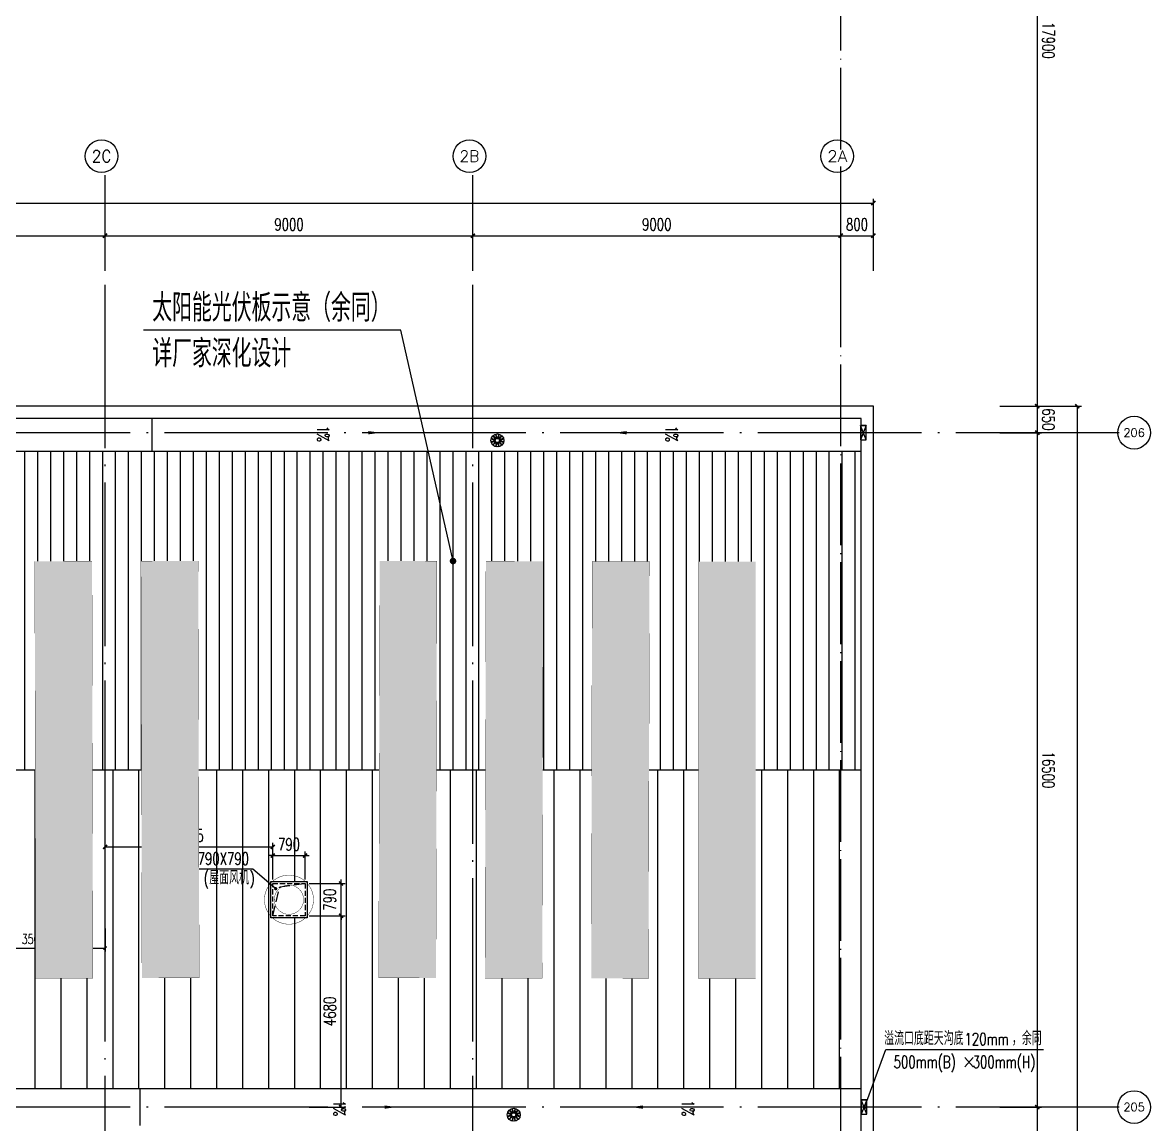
# Model space of a CAD drawing. Extents: x -1313754 to 847533, y 489853 to 941203.
# Drawn here: x 351127 to 378725, y 705646 to 732606 of the extents above; entities that cross this region are included whole.
import ezdxf
from ezdxf.enums import TextEntityAlignment as Align

# ---------------------------------------------------------------- set-up
doc = ezdxf.new("R2010")
doc.units = 0
doc.header["$LTSCALE"] = 1000
doc.header["$MEASUREMENT"] = 0
doc.linetypes.add('DASH', pattern=[0.35, 0.25, -0.1])
doc.linetypes.add('DOTE', pattern=[2.42, 2, -0.2, 0.02, -0.2])
doc.layers.get('Defpoints').update_dxf_attribs({"color": 210})
for name, color, linetype in [('99平面图例外参$0$A-HATCH-2', 251, 'Continuous'), ('A-AXIS-D', 1, 'Continuous'), ('A-AXIS-DOTE', 14, 'DOTE'), ('A-AXIS-DP', 126, 'Continuous'), ('A-AXIS-SYMB', 3, 'Continuous'), ('A-DRAIN', 142, 'Continuous'), ('A-HATCH-2', 251, 'Continuous'), ('A-LIN-V', 9, 'Continuous'), ('A-SFCE', 30, 'Continuous'), ('A-WINDOW', 140, 'Continuous'), ('AS-COLN', 6, 'Continuous'), ('AS-WALL', 40, 'Continuous'), ('AS-结构边线层', 200, 'Continuous'), ('DIM_SYMB', 3, 'Continuous'), ('E-电气标注', 84, 'Continuous'), ('PUB_TEXT', 7, 'Continuous'), ('参考线', 8, 'Continuous'), ('暖通', 7, 'Continuous'), ('虹吸溢流', 3, 'Continuous'), ('虹吸雨水斗', 6, 'Continuous'), ('虹吸雨水标注XT', 7, 'Continuous')]:
    doc.layers.add(name, color=color, linetype=linetype)
doc.layers.add('A-加建区域', color=47, linetype='Continuous', plot=False)
doc.styles.add('_TCH_AXIS', font='COMPLEX', dxfattribs={"bigfont": 'GBCBIG'})
doc.styles.add('_TCH_DIM', font='SIMPLEX', dxfattribs={"bigfont": 'GBCBIG'})
doc.styles.add('_TCH_DIM_T3', font='SIMPLEX', dxfattribs={"width": 0.705882, "bigfont": 'GBCBIG'})
doc.styles.add('A-DIM_T3', font='SIMPLEX', dxfattribs={"width": 0.705882, "bigfont": 'GBCBIG'})
doc.dimstyles.new('_TCH_ARCH&&100', dxfattribs={"dimtxt": 297.5, "dimasz": 100, "dimexe": 100, "dimexo": 100, "dimgap": 126.25, "dimtad": 1, "dimdec": 0, "dimzin": 0, "dimdsep": 46, "dimtxsty": '_TCH_DIM_T3', "dimblk": 'ARCHTICK', "dimcen": 0.09, "dimclrt": 7, "dimazin": 2, "dimtfac": 1, "dimtdec": 0, "dimtix": 1, "dimtmove": 2, "dimatfit": 3, "dimfxl": 0, "dimtolj": 1, "dimtzin": 0, "dimarcsym": 0})
doc.dimstyles.new('_TCH_ARCH&&80', dxfattribs={"dimtxt": 238, "dimasz": 80, "dimexe": 80, "dimexo": 80, "dimgap": 101, "dimtad": 1, "dimdec": 0, "dimzin": 0, "dimdsep": 46, "dimtxsty": '_TCH_DIM_T3', "dimblk": 'ARCHTICK', "dimcen": 0.09, "dimclrt": 7, "dimazin": 2, "dimtfac": 1, "dimtdec": 0, "dimtix": 1, "dimtmove": 2, "dimatfit": 3, "dimfxl": 0, "dimtolj": 1, "dimtzin": 0, "dimarcsym": 0})
doc.dimstyles.new('A-DIM&&100', dxfattribs={"dimtxt": 297.5, "dimasz": 100, "dimexe": 100, "dimexo": 100, "dimgap": 126.25, "dimtad": 1, "dimdec": 0, "dimzin": 0, "dimdsep": 46, "dimtxsty": 'A-DIM_T3', "dimblk": 'ARCHTICK', "dimcen": 0.09, "dimclrt": 7, "dimazin": 2, "dimtfac": 1, "dimtdec": 0, "dimtix": 1, "dimtmove": 2, "dimatfit": 3, "dimfxl": 0, "dimtolj": 1, "dimtzin": 0, "dimarcsym": 0})

# ---------------------------------------------------------------- blocks, each defined once
blk = doc.blocks.new('rrrrrrrrrrrrrrrrrrrrr')
at = {"layer": 'A-HATCH-2'}
h = blk.add_hatch(dxfattribs=at)
h.set_pattern_fill('ANSI31', color=256, scale=200, angle=45)
h.set_pattern_definition([(90, (-494320.1, 120240.46), (-317.5, 2e-14), [])])
h.paths.add_polyline_path([(-266220, 714320), (-133684.3, 714320), (-128454.2, 714320), (-128454.2, 722120), (-263984.6, 722120), (-266514.8, 714320), (-262540, 714320)])
h = blk.add_hatch(dxfattribs=at)
h.set_pattern_fill('ANSI31', color=256, scale=400, angle=45)
h.set_pattern_definition([(90, (-500100, 0), (-635, 0), [])])
h.paths.add_polyline_path([(-266220, 714320), (-133684.3, 714320), (-128454.2, 714320), (-128454.2, 706520), (-269045, 706520), (-266514.8, 714320), (-262540, 714320)])
at = {"layer": 'A-LIN-V'}
blk.add_lwpolyline([(-128454.2, 706520), (-269045, 706520), (-263984.6, 722120), (-128454.2, 722120)], dxfattribs=at)
at = {"layer": 'A-SFCE'}
for points in [[(-285554.2, 654570), (-286154.2, 654570), (-286154.2, 639420), (-128154.2, 639420), (-128154.2, 639420), (-128154.2, 723220), (-264679.1, 723220), (-286154.2, 657017.5), (-286154.2, 656070)], [(-285854.2, 654270), (-285854.2, 639720), (-128454.2, 639720), (-128454.2, 722920), (-264461, 722920), (-285854.2, 656970), (-285854.2, 656370)], [(-267250.7, 714320), (-128454.2, 714320)]]:
    blk.add_lwpolyline(points, dxfattribs=at)
blk = doc.blocks.new('_ArchTick')
at = {"color": 0, "linetype": 'ByBlock', "const_width": 0.4}
blk.add_lwpolyline([(-0.5, -0.5), (0.5, 0.5)], dxfattribs=at)
blk = doc.blocks.new('*D2118')
at = {"layer": 'A-AXIS-DP', "color": 0, "lineweight": -2}
for p, q in [((349646, 710440), (349646, 709880)), ((353146, 710440), (353146, 709880)), ((349646, 709960), (353146, 709960))]:
    blk.add_line(p, q, dxfattribs=at)
at = {"layer": 'Defpoints', "color": 0}
for p in [(349646, 710520), (353146, 710520), (353146, 709960)]:
    blk.add_point(p, dxfattribs=at)
at = {"layer": 'A-AXIS-DP', "color": 0, "lineweight": -2, "xscale": 80, "yscale": 80, "zscale": 80, "rotation": 180}
blk.add_blockref('_ArchTick', (349646, 709960), dxfattribs=at)
at = {"layer": 'A-AXIS-DP', "color": 0, "lineweight": -2, "xscale": 80, "yscale": 80, "zscale": 80}
blk.add_blockref('_ArchTick', (353146, 709960), dxfattribs=at)
at = {"layer": 'A-AXIS-DP', "color": 7, "insert": (351396, 710180), "char_height": 238, "attachment_point": 5, "style": '_TCH_DIM_T3'}
blk.add_mtext('\\A1;3500', dxfattribs=at)
blk = doc.blocks.new('*D1317')
at = {"layer": 'A-AXIS-D', "color": 0, "lineweight": -2}
for p, q in [((95776, -63700), (96792, -63700)), ((96692, -63700), (96692, -81600)), ((95776, -81600), (96792, -81600))]:
    blk.add_line(p, q, dxfattribs=at)
at = {"layer": 'Defpoints', "color": 0}
for p in [(95676, -63700), (95676, -81600), (96692, -81600)]:
    blk.add_point(p, dxfattribs=at)
at = {"layer": 'A-AXIS-D', "color": 0, "lineweight": -2, "xscale": 100, "yscale": 100, "zscale": 100}
for p, rotation in [((96692, -63700), 90), ((96692, -81600), 270)]:
    blk.add_blockref('_ArchTick', p, dxfattribs=dict(at, rotation=rotation))
at = {"layer": 'A-AXIS-D', "color": 7, "insert": (96967, -72650), "char_height": 297.5, "attachment_point": 5, "rotation": 270, "style": 'A-DIM_T3'}
blk.add_mtext('\\A1;17900', dxfattribs=at)
blk = doc.blocks.new('*D1318')
at = {"layer": 'A-AXIS-D', "color": 0, "lineweight": -2}
for p, q in [((95776, -81600), (96792, -81600)), ((96692, -81600), (96692, -82250)), ((95776, -82250), (96792, -82250))]:
    blk.add_line(p, q, dxfattribs=at)
at = {"layer": 'Defpoints', "color": 0}
for p in [(95676, -81600), (95676, -82250), (96692, -82250)]:
    blk.add_point(p, dxfattribs=at)
at = {"layer": 'A-AXIS-D', "color": 0, "lineweight": -2, "xscale": 100, "yscale": 100, "zscale": 100}
for p, rotation in [((96692, -81600), 90), ((96692, -82250), 270)]:
    blk.add_blockref('_ArchTick', p, dxfattribs=dict(at, rotation=rotation))
at = {"layer": 'A-AXIS-D', "color": 7, "insert": (96967, -81925), "char_height": 297.5, "attachment_point": 5, "rotation": 270, "style": 'A-DIM_T3'}
blk.add_mtext('\\A1;650', dxfattribs=at)
blk = doc.blocks.new('*D1319')
at = {"layer": 'A-AXIS-D', "color": 0, "lineweight": -2}
for p, q in [((95776, -82250), (96792, -82250)), ((96692, -82250), (96692, -98750)), ((95776, -98750), (96792, -98750))]:
    blk.add_line(p, q, dxfattribs=at)
at = {"layer": 'Defpoints', "color": 0}
for p in [(95676, -82250), (95676, -98750), (96692, -98750)]:
    blk.add_point(p, dxfattribs=at)
at = {"layer": 'A-AXIS-D', "color": 0, "lineweight": -2, "xscale": 100, "yscale": 100, "zscale": 100}
for p, rotation in [((96692, -82250), 90), ((96692, -98750), 270)]:
    blk.add_blockref('_ArchTick', p, dxfattribs=dict(at, rotation=rotation))
at = {"layer": 'A-AXIS-D', "color": 7, "insert": (96967, -90500), "char_height": 297.5, "attachment_point": 5, "rotation": 270, "style": 'A-DIM_T3'}
blk.add_mtext('\\A1;16500', dxfattribs=at)
blk = doc.blocks.new('*D1320')
at = {"layer": 'A-AXIS-D', "color": 0, "lineweight": -2}
for p, q in [((95776, -98750), (96792, -98750)), ((96692, -98750), (96692, -115250)), ((95776, -115250), (96792, -115250))]:
    blk.add_line(p, q, dxfattribs=at)
at = {"layer": 'Defpoints', "color": 0}
for p in [(95676, -98750), (95676, -115250), (96692, -115250)]:
    blk.add_point(p, dxfattribs=at)
at = {"layer": 'A-AXIS-D', "color": 0, "lineweight": -2, "xscale": 100, "yscale": 100, "zscale": 100}
for p, rotation in [((96692, -98750), 90), ((96692, -115250), 270)]:
    blk.add_blockref('_ArchTick', p, dxfattribs=dict(at, rotation=rotation))
at = {"layer": 'A-AXIS-D', "color": 7, "insert": (96967, -107000), "char_height": 297.5, "attachment_point": 5, "rotation": 270, "style": 'A-DIM_T3'}
blk.add_mtext('\\A1;16500', dxfattribs=at)
blk = doc.blocks.new('*D1400')
at = {"layer": 'A-AXIS-D', "color": 0, "lineweight": -2}
for p, q in [((64882, -78290), (64882, -77330)), ((64882, -77430), (73882, -77430)), ((73882, -78290), (73882, -77330))]:
    blk.add_line(p, q, dxfattribs=at)
at = {"layer": 'Defpoints', "color": 0}
for p in [(73882, -77430), (64882, -78390), (73882, -78390)]:
    blk.add_point(p, dxfattribs=at)
at = {"layer": 'A-AXIS-D', "color": 0, "lineweight": -2, "xscale": 100, "yscale": 100, "zscale": 100, "rotation": 180}
blk.add_blockref('_ArchTick', (64882, -77430), dxfattribs=at)
at = {"layer": 'A-AXIS-D', "color": 0, "lineweight": -2, "xscale": 100, "yscale": 100, "zscale": 100}
blk.add_blockref('_ArchTick', (73882, -77430), dxfattribs=at)
at = {"layer": 'A-AXIS-D', "color": 7, "insert": (69382, -77155), "char_height": 297.5, "attachment_point": 5, "style": '_TCH_DIM_T3'}
blk.add_mtext('\\A1;9000', dxfattribs=at)
blk = doc.blocks.new('*D1401')
at = {"layer": 'A-AXIS-D', "color": 0, "lineweight": -2}
for p, q in [((73882, -78290), (73882, -77330)), ((73882, -77430), (82882, -77430)), ((82882, -78290), (82882, -77330))]:
    blk.add_line(p, q, dxfattribs=at)
at = {"layer": 'Defpoints', "color": 0}
for p in [(82882, -77430), (73882, -78390), (82882, -78390)]:
    blk.add_point(p, dxfattribs=at)
at = {"layer": 'A-AXIS-D', "color": 0, "lineweight": -2, "xscale": 100, "yscale": 100, "zscale": 100, "rotation": 180}
blk.add_blockref('_ArchTick', (73882, -77430), dxfattribs=at)
at = {"layer": 'A-AXIS-D', "color": 0, "lineweight": -2, "xscale": 100, "yscale": 100, "zscale": 100}
blk.add_blockref('_ArchTick', (82882, -77430), dxfattribs=at)
at = {"layer": 'A-AXIS-D', "color": 7, "insert": (78382, -77155), "char_height": 297.5, "attachment_point": 5, "style": '_TCH_DIM_T3'}
blk.add_mtext('\\A1;9000', dxfattribs=at)
blk = doc.blocks.new('*D1402')
at = {"layer": 'A-AXIS-D', "color": 0, "lineweight": -2}
for p, q in [((82882, -78290), (82882, -77330)), ((82882, -77430), (91882, -77430)), ((91882, -78290), (91882, -77330))]:
    blk.add_line(p, q, dxfattribs=at)
at = {"layer": 'Defpoints', "color": 0}
for p in [(91882, -77430), (82882, -78390), (91882, -78390)]:
    blk.add_point(p, dxfattribs=at)
at = {"layer": 'A-AXIS-D', "color": 0, "lineweight": -2, "xscale": 100, "yscale": 100, "zscale": 100, "rotation": 180}
blk.add_blockref('_ArchTick', (82882, -77430), dxfattribs=at)
at = {"layer": 'A-AXIS-D', "color": 0, "lineweight": -2, "xscale": 100, "yscale": 100, "zscale": 100}
blk.add_blockref('_ArchTick', (91882, -77430), dxfattribs=at)
at = {"layer": 'A-AXIS-D', "color": 7, "insert": (87382, -77155), "char_height": 297.5, "attachment_point": 5, "style": '_TCH_DIM_T3'}
blk.add_mtext('\\A1;9000', dxfattribs=at)
blk = doc.blocks.new('*D1403')
at = {"layer": 'A-AXIS-D', "color": 0, "lineweight": -2}
for p, q in [((91882, -78290), (91882, -77330)), ((91882, -77430), (92682, -77430)), ((92682, -78290), (92682, -77330))]:
    blk.add_line(p, q, dxfattribs=at)
at = {"layer": 'Defpoints', "color": 0}
for p in [(92682, -77430), (91882, -78390), (92682, -78390)]:
    blk.add_point(p, dxfattribs=at)
at = {"layer": 'A-AXIS-D', "color": 0, "lineweight": -2, "xscale": 100, "yscale": 100, "zscale": 100, "rotation": 180}
blk.add_blockref('_ArchTick', (91882, -77430), dxfattribs=at)
at = {"layer": 'A-AXIS-D', "color": 0, "lineweight": -2, "xscale": 100, "yscale": 100, "zscale": 100}
blk.add_blockref('_ArchTick', (92682, -77430), dxfattribs=at)
at = {"layer": 'A-AXIS-D', "color": 7, "insert": (92282, -77155), "char_height": 297.5, "attachment_point": 5, "style": '_TCH_DIM_T3'}
blk.add_mtext('\\A1;800', dxfattribs=at)
blk = doc.blocks.new('*D1404')
at = {"layer": 'A-AXIS-D', "color": 0, "lineweight": -2}
for p, q in [((-65318, -78190), (-65318, -76530)), ((-65318, -76630), (92682, -76630)), ((92682, -78190), (92682, -76530))]:
    blk.add_line(p, q, dxfattribs=at)
at = {"layer": 'Defpoints', "color": 0}
for p in [(92682, -76630), (-65318, -78290), (92682, -78290)]:
    blk.add_point(p, dxfattribs=at)
at = {"layer": 'A-AXIS-D', "color": 0, "lineweight": -2, "xscale": 100, "yscale": 100, "zscale": 100, "rotation": 180}
blk.add_blockref('_ArchTick', (-65318, -76630), dxfattribs=at)
at = {"layer": 'A-AXIS-D', "color": 0, "lineweight": -2, "xscale": 100, "yscale": 100, "zscale": 100}
blk.add_blockref('_ArchTick', (92682, -76630), dxfattribs=at)
at = {"layer": 'A-AXIS-D', "color": 7, "insert": (13682, -76355), "char_height": 297.5, "attachment_point": 5, "style": '_TCH_DIM_T3'}
blk.add_mtext('\\A1;158000', dxfattribs=at)
blk = doc.blocks.new('*D1405')
at = {"layer": 'A-AXIS-D', "color": 0, "lineweight": -2}
for p, q in [((95876, -81600), (97772, -81600)), ((97672, -81600), (97672, -165400)), ((95876, -165400), (97772, -165400))]:
    blk.add_line(p, q, dxfattribs=at)
at = {"layer": 'Defpoints', "color": 0}
for p in [(95776, -81600), (95776, -165400), (97672, -165400)]:
    blk.add_point(p, dxfattribs=at)
at = {"layer": 'A-AXIS-D', "color": 0, "lineweight": -2, "xscale": 100, "yscale": 100, "zscale": 100}
for p, rotation in [((97672, -81600), 90), ((97672, -165400), 270)]:
    blk.add_blockref('_ArchTick', p, dxfattribs=dict(at, rotation=rotation))
at = {"layer": 'A-AXIS-D', "color": 7, "insert": (97947, -123500), "char_height": 297.5, "attachment_point": 5, "rotation": 270, "style": '_TCH_DIM_T3'}
blk.add_mtext('\\A1;83800', dxfattribs=at)
blk = doc.blocks.new('*D138')
at = {"layer": 'A-AXIS-DP', "color": 0, "lineweight": -2}
for p, q in [((-495, 395), (-1374, 395)), ((-1274, 395), (-1274, 495)), ((-1274, 395), (-1274, -395)), ((-495, -395), (-1374, -395)), ((-1274, -395), (-1274, -495))]:
    blk.add_line(p, q, dxfattribs=at)
at = {"layer": 'Defpoints', "color": 0}
for p in [(-395, 395), (-1274, -395), (-395, -395)]:
    blk.add_point(p, dxfattribs=at)
at = {"layer": 'A-AXIS-DP', "color": 0, "lineweight": -2, "xscale": 100, "yscale": 100, "zscale": 100}
for p, rotation in [((-1274, 395), 270), ((-1274, -395), 90)]:
    blk.add_blockref('_ArchTick', p, dxfattribs=dict(at, rotation=rotation))
at = {"layer": 'A-AXIS-DP', "color": 7, "insert": (-999, 0), "char_height": 297.5, "attachment_point": 5, "rotation": 270, "style": '_TCH_DIM_T3'}
blk.add_mtext('\\A1;790', dxfattribs=at)
blk = doc.blocks.new('*D139')
at = {"layer": 'A-AXIS-DP', "color": 0, "lineweight": -2}
for p, q in [((-395, -495), (-395, -1178)), ((395, -495), (395, -1178)), ((-395, -1078), (-495, -1078)), ((395, -1078), (-395, -1078)), ((395, -1078), (495, -1078))]:
    blk.add_line(p, q, dxfattribs=at)
at = {"layer": 'Defpoints', "color": 0}
for p in [(-395, -395), (395, -395), (-395, -1078)]:
    blk.add_point(p, dxfattribs=at)
at = {"layer": 'A-AXIS-DP', "color": 0, "lineweight": -2, "xscale": 100, "yscale": 100, "zscale": 100}
blk.add_blockref('_ArchTick', (-395, -1078), dxfattribs=at)
at = {"layer": 'A-AXIS-DP', "color": 0, "lineweight": -2, "xscale": 100, "yscale": 100, "zscale": 100, "rotation": 180}
blk.add_blockref('_ArchTick', (395, -1078), dxfattribs=at)
at = {"layer": 'A-AXIS-DP', "color": 7, "insert": (0, -1353), "char_height": 297.5, "attachment_point": 5, "rotation": 180, "style": '_TCH_DIM_T3'}
blk.add_mtext('\\A1;790', dxfattribs=at)
blk = doc.blocks.new('*D2379')
at = {"layer": 'A-AXIS-DP', "color": 0, "lineweight": -2}
for p, q in [((358141, 710750), (359020, 710750)), ((358920, 706070), (358920, 710750)), ((358141, 706070), (359020, 706070))]:
    blk.add_line(p, q, dxfattribs=at)
at = {"layer": 'Defpoints', "color": 0}
for p in [(358041, 710750), (358920, 710750), (358041, 706070)]:
    blk.add_point(p, dxfattribs=at)
at = {"layer": 'A-AXIS-DP', "color": 0, "lineweight": -2, "xscale": 100, "yscale": 100, "zscale": 100}
for p, rotation in [((358920, 710750), 90), ((358920, 706070), 270)]:
    blk.add_blockref('_ArchTick', p, dxfattribs=dict(at, rotation=rotation))
at = {"layer": 'A-AXIS-DP', "color": 7, "insert": (358645, 708410), "char_height": 297.5, "attachment_point": 5, "rotation": 90, "style": '_TCH_DIM_T3'}
blk.add_mtext('\\A1;4680', dxfattribs=at)
blk = doc.blocks.new('*D2380')
at = {"layer": 'A-AXIS-DP', "color": 0, "lineweight": -2}
for p, q in [((353146, 711640), (353146, 712535)), ((353146, 712435), (357251, 712435)), ((357251, 711640), (357251, 712535))]:
    blk.add_line(p, q, dxfattribs=at)
at = {"layer": 'Defpoints', "color": 0}
for p in [(357251, 712435), (353146, 711540), (357251, 711540)]:
    blk.add_point(p, dxfattribs=at)
at = {"layer": 'A-AXIS-DP', "color": 0, "lineweight": -2, "xscale": 100, "yscale": 100, "zscale": 100, "rotation": 180}
blk.add_blockref('_ArchTick', (353146, 712435), dxfattribs=at)
at = {"layer": 'A-AXIS-DP', "color": 0, "lineweight": -2, "xscale": 100, "yscale": 100, "zscale": 100}
blk.add_blockref('_ArchTick', (357251, 712435), dxfattribs=at)
at = {"layer": 'A-AXIS-DP', "color": 7, "insert": (355198, 712710), "char_height": 297.5, "attachment_point": 5, "style": '_TCH_DIM_T3'}
blk.add_mtext('\\A1;4105', dxfattribs=at)
blk = doc.blocks.new('w42343eeee')
blk.add_wipeout([(367285, 568212), (365883, 568215), (365906, 578415), (367306, 578412)]).dxf.layer = '参考线'
at = {"layer": '99平面图例外参$0$A-HATCH-2'}
h = blk.add_hatch(dxfattribs=at)
h.set_pattern_fill('ANSI33', color=256, scale=75)
h.set_pattern_definition([(45, (1135667.22, 924695.12), (-168.3798, 168.3798), []), (45, (1135835.6, 924695.12), (-168.3798, 168.3798), [119.0625, -59.53125])])
h.paths.add_polyline_path([(366843, 550430), (365843, 550432)])
h.paths.add_polyline_path([(365906, 578415), (367306, 578412), (367283, 568212), (365883, 568215)])
at = {"layer": 'E-电气标注', "color": 1, "const_width": 5}
blk.add_lwpolyline([(365906, 578415), (365883, 568215), (367283, 568212), (367306, 578412)], close=True, dxfattribs=at)
blk = doc.blocks.new('w242343')
at = {"layer": 'A-SFCE', "xscale": -1, "rotation": 0.1299680659603089}
for p in [(40599186416.578598, 3385168467.844123), (40599189016.55497, 3385168479.639639)]:
    blk.add_blockref('w42343eeee', p, dxfattribs=at)
at = {"layer": 'A-SFCE'}
for p, rotation in [((40598461646.508636, 3385166829.691926), 0.1299680659603089), ((40598464246.511833, 3385166829.69191), 0.1299680659603089), ((40598466846.514938, 3385166829.691895), 0.1299680659603089), ((40598470761.39743, 3385166004.121657), 0.2599364601502722)]:
    blk.add_blockref('w42343eeee', p, dxfattribs=dict(at, rotation=rotation))
blk = doc.blocks.new('“奔腾”虹吸雨水斗')
at = {"layer": '虹吸雨水斗', "lineweight": 25}
for p, q in [((946944, 86685), (947028, 86658)), ((947028, 86641), (946944, 86614)), ((947032, 86673), (946946, 86692)), ((946946, 86607), (947032, 86625)), ((946982, 86753), (947040, 86688)), ((947040, 86611), (946982, 86546)), ((947052, 86699), (946987, 86758)), ((946987, 86541), (947052, 86600)), ((947048, 86793), (947066, 86707)), ((947082, 86711), (947055, 86795)), ((947125, 86795), (947098, 86711)), ((947114, 86707), (947132, 86793)), ((947194, 86758), (947128, 86699)), ((947128, 86600), (947194, 86541)), ((947140, 86688), (947199, 86753)), ((947199, 86546), (947140, 86611)), ((947234, 86692), (947148, 86673)), ((947148, 86625), (947234, 86607)), ((947152, 86658), (947236, 86685)), ((947236, 86614), (947152, 86641)), ((947066, 86592), (947048, 86506)), ((947055, 86504), (947082, 86587)), ((947098, 86587), (947125, 86504)), ((947132, 86506), (947114, 86592))]:
    blk.add_line(p, q, dxfattribs=at)
for radius in [150, 47.6]:
    blk.add_circle((947090, 86649), radius, dxfattribs=at)
for centre, start, end in [((947025, 86649), 291.6382, 68.3675), ((947034, 86682), 261.6382, 38.3675), ((947034, 86617), 321.6382, 98.3675), ((947057, 86706), 231.6382, 8.3675), ((947057, 86593), 351.6382, 128.3675), ((947090, 86715), 201.6382, 338.3675), ((947090, 86584), 21.6382, 158.3675), ((947123, 86706), 171.6382, 308.3675), ((947123, 86593), 51.6382, 188.3675), ((947147, 86682), 141.6382, 278.3675), ((947147, 86617), 81.6382, 218.3675), ((947155, 86649), 111.6382, 248.3675)]:
    blk.add_arc(centre, 8.82, start, end, dxfattribs=at)
blk = doc.blocks.new('溢流口')
at = {"layer": '虹吸雨水标注XT'}
for p, q in [((-250, 98), (250, -98)), ((250, 98), (-250, -98)), ((250, -98), (250, 98))]:
    blk.add_line(p, q, dxfattribs=at)
blk.add_lwpolyline([(-250, 98), (250, 98), (250, -98), (-250, -98)], close=True, dxfattribs=at)
blk = doc.blocks.new('w4234233')
at = {"layer": 'A-AXIS-SYMB'}
for points in [[(355546, 826830, 0, 0, 0), (355546, 825680, 0, 80, 0), (355546, 825980, 0, 0, 0)], [(355546, 818810, 0, 0, 0), (355546, 819960, 0, 80, 0), (355546, 819660, 0, 0, 0)]]:
    blk.add_lwpolyline(points, format="xyseb", dxfattribs=at)
at = {"layer": 'PUB_TEXT', "style": '_TCH_DIM', "width": 0.705882}
for p in [(355376, 826935), (355376, 818407)]:
    blk.add_text('1%%%', height=297.5, dxfattribs=at).set_placement(p)
blk = doc.blocks.new('21321423')
at = {"layer": 'A-AXIS-SYMB'}
for p, q in [((371730, 706061), (372250, 707480)), ((372250, 707480), (376110, 707480))]:
    blk.add_line(p, q, dxfattribs=at)
at = {"layer": 'A-AXIS-SYMB', "const_width": 40}
blk.add_lwpolyline([(371723, 706042, 1), (371737, 706080, 1)], format="xyb", close=True, dxfattribs=at)
at = {"layer": 'A-DRAIN'}
for p, q in [((354296, 722120), (354296, 722920)), ((353996, 706520), (353996, 705620))]:
    blk.add_line(p, q, dxfattribs=at)
at = {"layer": 'A-加建区域', "rotation": 270}
for p in [(-460074, 1078116), (-459674, 1061616)]:
    blk.add_blockref('w4234233', p, dxfattribs=at)
at = {"layer": '虹吸溢流', "ltscale": 200, "xscale": -0.70754716981, "yscale": 0.70754716981, "zscale": 0.70754716981, "rotation": 270}
for p in [(371701, 722570), (371715, 706070)]:
    blk.add_blockref('溢流口', p, dxfattribs=at)
at = {"layer": '虹吸雨水斗', "xscale": 1.061320754715, "yscale": 1.061320754715, "zscale": 1.061320754715}
for p in [(-642421, 630419), (-642021, 613919)]:
    blk.add_blockref('“奔腾”虹吸雨水斗', p, dxfattribs=at)
at = {"layer": 'PUB_TEXT', "style": '_TCH_DIM'}
for s, height, p in [('溢流口底距天沟底', 337.6, (372209, 707585)), ('，余同', 337.6, (375335, 707585)), ('×', 338, (374129, 707025))]:
    blk.add_text(s, height=height, dxfattribs=at).set_placement(p)
at = {"layer": 'PUB_TEXT', "style": '_TCH_DIM', "width": 0.705882}
for s, p in [('120mm', (374175, 707585)), ('500mm(B)', (372439, 707025)), ('300mm(H)', (374375, 707025))]:
    blk.add_text(s, height=297.5, dxfattribs=at).set_placement(p)
blk = doc.blocks.new('242343243')
at = {"layer": 'A-AXIS-DP'}
dim = blk.add_aligned_dim(p1=(349645.9, 710520), p2=(353145.8, 710520), distance=-560, dimstyle='_TCH_ARCH&&80', dxfattribs=at)
dim.commit()
dim.dimension.update_dxf_attribs({"geometry": '*D2118', "text_midpoint": (351395.9, 710180)})
blk = doc.blocks.new('dote')
at = {"layer": 'A-AXIS-D'}
for centre in [(73797.3, -75483.9), (82797.3, -75483.9), (91797.3, -75483.9), (99061.5, -82248.9), (99061.5, -98748.9)]:
    blk.add_circle(centre, 400, dxfattribs=at)
at = {"layer": 'A-AXIS-DOTE'}
blk.add_line((91882.2, -264080), (91882.2, 36662.3), dxfattribs=at)
at = {"layer": 'A-AXIS-DOTE', "ltscale": 2}
for p, q in [((73882.2, -169748.9), (73882.2, -75950)), ((82882.2, -169748.9), (82882.2, -75950)), ((98696.4, -82250), (-75513.6, -82250)), ((98696.4, -98750), (-75513.6, -98750))]:
    blk.add_line(p, q, dxfattribs=at)
at = {"layer": 'PUB_TEXT', "style": '_TCH_AXIS'}
for s, height, p, p2 in [('2C', 288.12, (73557.2, -75627.9), (74037.4, -75627.9)), ('2B', 276.42, (82553.8, -75622.1), (83040.8, -75622.1)), ('2A', 270.86, (91552.2, -75619.3), (92042.4, -75619.3)), ('206', 202.97, (98800.5, -82350.4), (99322.4, -82350.4)), ('205', 202.97, (98800.5, -98850.4), (99322.4, -98850.4))]:
    blk.add_text(s, height=height, dxfattribs=at).set_placement(p, p2, align=Align.FIT)
at = {"layer": 'A-AXIS-D'}
for base, p1, p2, dimstyle, picture, middle in [((96692.2, -81600), (95676.4, -63700), (95676.4, -81600), 'A-DIM&&100', '*D1317', (96967.2, -72650)), ((96692.2, -82250), (95676.4, -81600), (95676.4, -82250), 'A-DIM&&100', '*D1318', (96967.2, -81925)), ((97671.9, -165400), (95776.4, -81600), (95776.4, -165400), '_TCH_ARCH&&100', '*D1405', (97946.9, -123500)), ((96692.2, -98750), (95676.4, -82250), (95676.4, -98750), 'A-DIM&&100', '*D1319', (96967.2, -90500)), ((96692.2, -115250), (95676.4, -98750), (95676.4, -115250), 'A-DIM&&100', '*D1320', (96967.2, -107000))]:
    dim = blk.add_linear_dim(base=base, p1=p1, p2=p2, angle=270, dimstyle=dimstyle, override={"dimgap": 0}, dxfattribs=at)
    dim.commit()
    dim.dimension.update_dxf_attribs({"geometry": picture, "text_midpoint": middle, "dimtype": 161, "text_rotation": 270})
for base, p1, p2, picture, middle in [((92682.2, -76630), (-65317.8, -78290), (92682.2, -78290), '*D1404', (13682.2, -76355)), ((73882.2, -77430), (64882.2, -78390), (73882.2, -78390), '*D1400', (69382.2, -77155)), ((82882.2, -77430), (73882.2, -78390), (82882.2, -78390), '*D1401', (78382.2, -77155)), ((91882.2, -77430), (82882.2, -78390), (91882.2, -78390), '*D1402', (87382.2, -77155)), ((92682.2, -77430), (91882.2, -78390), (92682.2, -78390), '*D1403', (92282.2, -77155))]:
    dim = blk.add_linear_dim(base=base, p1=p1, p2=p2, angle=0, dimstyle='_TCH_ARCH&&100', override={"dimgap": 0}, dxfattribs=at)
    dim.commit()
    dim.dimension.update_dxf_attribs({"geometry": picture, "text_midpoint": middle, "dimtype": 161})
blk = doc.blocks.new('fengji')
at = {"layer": 'DIM_SYMB'}
blk.add_line((884.2, -747.9), (2834.2, -747.9), dxfattribs=at)
at = {"layer": 'DIM_SYMB', "color": 7, "style": '_TCH_DIM', "width": 0.705882}
for s, p in [(')', (967.7, -372.9)), ('(', (2090.7, -372.9)), ('790X790', (2237.7, -852.9))]:
    blk.add_text(s, height=297.5, rotation=180, dxfattribs=at).set_placement(p)
at = {"layer": 'DIM_SYMB', "color": 7, "style": '_TCH_DIM'}
for s, p in [('屋面风机', (1950.7, -372.9)), ('留洞', (2729.2, -852.9))]:
    blk.add_text(s, height=337.59, rotation=180, dxfattribs=at).set_placement(p)
blk.add_wipeout([(-445, 445), (445, 445), (445, -445), (-445, -445)]).dxf.layer = '参考线'
at = {"layer": 'A-HATCH-2', "const_width": 10}
for points in [[(0, -600.2, -1), (0, 600.2, -1)], [(0, -600.2, 1), (0, 600.2, 1)]]:
    blk.add_lwpolyline(points, format="xyb", dxfattribs=at)
at = {"layer": 'A-HATCH-2', "linetype": 'DASH', "const_width": 10}
for points in [[(0, -358.3, -1), (0, 358.3, -1)], [(0, -358.3, 1), (0, 358.3, 1)]]:
    blk.add_lwpolyline(points, format="xyb", dxfattribs=at)
at = {"layer": 'AS-COLN', "ltscale": 0.5}
blk.add_lwpolyline([(-445, 445), (445, 445), (445, -445), (-445, -445)], close=True, dxfattribs=at)
at = {"layer": 'AS-COLN', "linetype": 'DASH', "ltscale": 0.5}
blk.add_lwpolyline([(-395, 395), (395, 395), (395, -395), (-395, -395)], close=True, dxfattribs=at)
at = {"layer": 'AS-结构边线层', "linetype": 'DASH'}
blk.add_lwpolyline([(395, 395), (225.4, -315), (-395, -395)], dxfattribs=at)
at = {"layer": 'DIM_SYMB'}
blk.add_line((324.2, -267.9), (884.2, -747.9), dxfattribs=at)
at = {"layer": 'DIM_SYMB', "const_width": 40}
blk.add_lwpolyline([(310.3, -253.5, -1), (338.1, -282.3, -1)], format="xyb", close=True, dxfattribs=at)
at = {"layer": 'A-AXIS-DP'}
for p1, distance, picture, middle in [((-395, 395), -879.2, '*D138', (-999.2, 0)), ((395, -395), 682.9, '*D139', (0, -1352.9))]:
    dim = blk.add_aligned_dim(p1=p1, p2=(-395, -395), distance=distance, dimstyle='_TCH_ARCH&&100', dxfattribs=at)
    dim.commit()
    dim.dimension.update_dxf_attribs({"geometry": picture, "text_midpoint": middle})
blk = doc.blocks.new('2312321321')
at = {"layer": '暖通', "rotation": 180}
blk.add_blockref('fengji', (357645.8, 711145), dxfattribs=at)
at = {"layer": 'A-AXIS-DP'}
for p1, p2, distance, picture, middle in [((353145.8, 711540), (357250.8, 711540), 895, '*D2380', (355198.3, 712710)), ((358040.8, 706070), (358040.8, 710750), -879.2, '*D2379', (358645, 708410))]:
    dim = blk.add_aligned_dim(p1=p1, p2=p2, distance=distance, dimstyle='_TCH_ARCH&&100', dxfattribs=at)
    dim.commit()
    dim.dimension.update_dxf_attribs({"geometry": picture, "text_midpoint": middle})

msp = doc.modelspace()

# ---------------------------------------------------------------- block references
msp.add_blockref('rrrrrrrrrrrrrrrrrrrrr', (500100, 0))

# ---------------------------------------------------------------- next in the draw order: block references
at = {"layer": 'A-WINDOW'}
msp.add_blockref('242343243', (0, 0), dxfattribs=at)

# ---------------------------------------------------------------- next in the draw order: block references
at = {"layer": 'AS-WALL'}
msp.add_blockref('dote', (279263.6, 804820), dxfattribs=at)

# ---------------------------------------------------------------- next in the draw order: block references
at = {"layer": '暖通', "color": 7}
msp.add_blockref('2312321321', (0, 0), dxfattribs=at)

# ---------------------------------------------------------------- next in the draw order: block references
at = {"layer": 'A-WINDOW', "rotation": 359.8700319340397}
msp.add_blockref('w242343', (-40606042043.5, -3292924822.4), dxfattribs=at)

# ---------------------------------------------------------------- next in the draw order: linework, layer by layer
at = {"layer": 'A-AXIS-SYMB'}
for p, q in [((360380, 725080), (354090, 725080)), ((361659.7, 719430.1), (360380, 725080))]:
    msp.add_line(p, q, dxfattribs=at)
at = {"layer": 'A-AXIS-SYMB', "const_width": 80}
msp.add_lwpolyline([(361668.5, 719391.1, 1), (361650.9, 719469.1, 1)], format="xyb", close=True, dxfattribs=at)

# ---------------------------------------------------------------- next in the draw order: block references
at = {"layer": '虹吸雨水斗', "linetype": 'Continuous'}
msp.add_blockref('21321423', (0, 0), dxfattribs=at)

# ---------------------------------------------------------------- next in the draw order: texts
at = {"layer": 'PUB_TEXT', "style": '_TCH_DIM'}
for s, height, p in [('太阳能光伏板示意（余同）', 675.177, (354300, 725290)), ('详厂家深化设计', 675.18, (354300, 724170))]:
    msp.add_text(s, height=height, dxfattribs=at).set_placement(p)

doc.saveas('drawing.dxf')
